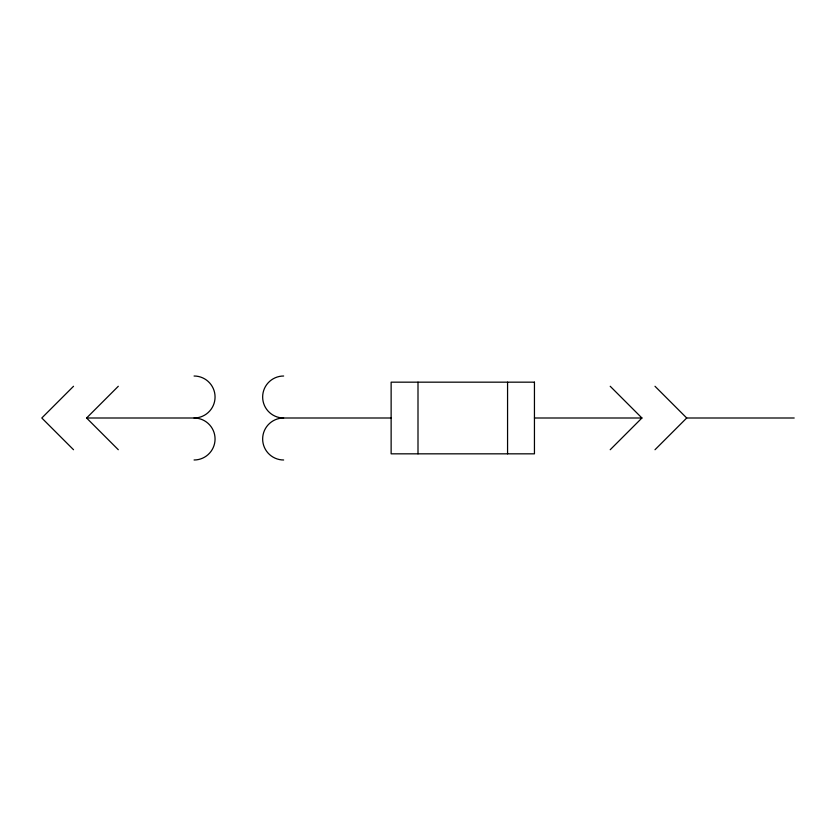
<?xml version="1.0" encoding="UTF-8"?>
<svg xmlns="http://www.w3.org/2000/svg" width="836" height="836" viewBox="0 0 836 836"><rect width="100%" height="100%" fill="white"/><g stroke="black" fill="none" stroke-linecap="round" stroke-linejoin="round"><path stroke-width="1.25" d="M73.526 386.274L41.8 418L73.526 449.726M118.304 449.726L86.589 418L118.304 386.274M610.207 449.726L641.933 418L610.207 386.274M654.996 449.726L686.711 418L794.2 418M86.589 418L194.067 418A20.994 20.994 0 0 1 215.061 438.994A20.994 20.994 0 0 1 194.067 459.988M283.644 376.012A20.994 20.994 0 0 0 262.65 397.006A20.994 20.994 0 0 0 283.644 418L391.133 418M534.444 418L641.933 418M654.996 386.274L686.711 418M507.567 382.167L507.567 453.833M418 382.167L418 453.833M194.067 376.012A20.994 20.994 0 0 1 215.061 397.006A20.994 20.994 0 0 1 194.067 418M283.644 459.988A20.994 20.994 0 0 1 262.65 438.994A20.994 20.994 0 0 1 283.644 418M534.444 382.167L391.133 382.167L391.133 453.833L534.444 453.833L534.444 382.167"/></g></svg>
